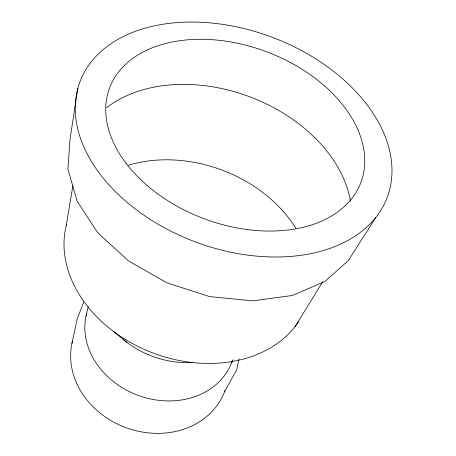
<?xml version="1.0" encoding="UTF-8"?>
<svg xmlns="http://www.w3.org/2000/svg" width="456" height="456" viewBox="0 0 456 456"><rect width="100%" height="100%" fill="white"/><g stroke="black" fill="none" stroke-linecap="round" stroke-linejoin="round"><path stroke-width="0.68" d="M77.805 88.475L69.996 139.456L67.944 169.239L77.104 201.153L97.612 232.628L128.358 260.786L166.913 282.851L209.783 296.617L252.915 300.857L292.37 295.482L324.911 281.466L348.344 260.547L375.961 217.198A164.137 109.297 20.6 0 0 222.551 24.356A164.137 109.297 20.6 0 0 102.304 177.013A164.137 109.297 20.6 0 0 375.961 217.198M66.2 225.697L72.863 185.968M238.995 358.866L236.653 369.89L224.58 391.698M71.951 343.339L77.167 319.154L83.727 301.969M85.95 316.492L88.185 306.797M231.517 362.839L233.176 359.738M295.14 326.513L322.666 281.871M113.191 331.187L126.882 342.331M192.848 362.491A82.473 65.966 20.6 0 1 122.955 339.201M298.503 321.868A126.939 97.761 20.6 0 1 147.402 350.784A126.939 97.761 20.6 0 1 66.547 224.306M128.279 165.26A126.939 97.761 20.6 0 1 295.83 228.148M106.567 107.758A141.799 100.719 20.6 0 1 250.897 97.231A141.799 100.719 20.6 0 1 350.459 201.256M232.235 360.89A76.619 63.931 20.6 0 1 141.559 396.555A76.619 63.931 20.6 0 1 86.577 313.762M225.059 390.404A80.279 68.833 20.6 0 1 129.652 428.936A80.279 68.833 20.6 0 1 72.418 341.305M126.318 163.63A134.235 89.142 20.6 0 0 350.373 200.258A134.235 89.142 20.6 0 0 229.015 41.661A134.235 89.142 20.6 0 0 126.318 163.63"/></g></svg>
